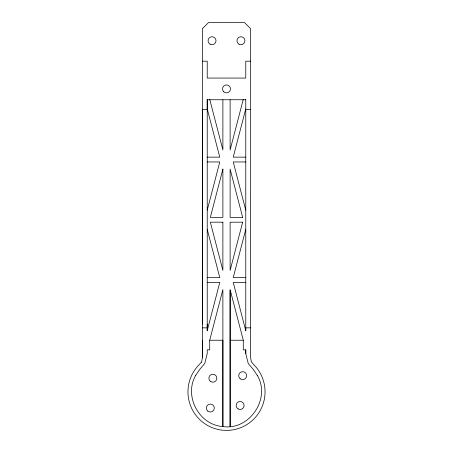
<?xml version="1.0" encoding="UTF-8"?>
<svg xmlns="http://www.w3.org/2000/svg" width="453" height="453" viewBox="0 0 453 453"><rect width="100%" height="100%" fill="white"/><g stroke="black" fill="none" stroke-linecap="round" stroke-linejoin="round"><path stroke-width="0.68" d="M201.194 362.423A6.285 6.285 0 0 0 201.727 361.46L202.406 357.525L202.412 109.366L207.225 109.366M207.225 282.412L219.773 282.412L207.225 330.662L207.225 324.082M207.225 99.32L207.225 108.89L219.773 157.14L207.225 157.14M257.395 375.56C270.973 398.68 249.444 430.622 222.887 426.55L222.887 289.58L209.716 340.231L209.716 349.869L207.225 349.812L207.225 353.578L204.779 363.459L199.665 369.495L195.605 375.565M230.113 290.282L230.113 426.55L230.113 289.58L243.284 340.231L243.284 349.869L245.775 349.869L245.775 353.578L248.221 363.459L253.335 369.495L257.395 375.565M245.775 99.32L245.775 109.366L250.594 109.366M245.775 353.578L245.775 349.869M207.225 210.203L219.773 161.959L207.225 161.959M243.284 99.326L230.113 149.971L230.113 99.745M245.775 229.348L233.233 277.593L245.775 277.593M195.605 375.565C183.714 396.137 199.139 425.09 222.887 426.55L222.887 340.231L209.716 340.231M201.194 362.423L196.885 367.179A38.545 38.545 0 0 0 223.946 430.316L229.054 430.316A38.545 38.545 0 0 0 256.115 367.179L251.806 362.423A6.285 6.285 0 0 1 251.273 361.46L250.588 357.525L250.594 28.675L244.569 22.65L208.431 22.65L202.412 28.675L202.412 324.082M202.412 61.195L207.225 61.195L207.225 78.063L245.775 78.063L245.775 61.195L250.594 61.195M245.775 99.745L207.225 99.745L207.225 330.662M245.775 157.14L233.233 157.14L245.775 108.89L245.775 330.662L233.233 282.412L245.775 282.412M245.775 161.959L233.233 161.959L245.775 210.203M207.225 277.593L219.773 277.593L207.225 229.348M202.412 327.853L207.225 327.853M250.594 327.853L245.775 327.853L245.775 330.662M230.113 340.231L243.284 340.231M209.716 99.326L222.887 149.971L222.887 99.745M202.412 340.231L202.412 357.525M222.887 169.122L210.345 217.366L222.887 217.366L222.887 169.122M242.661 222.185L230.113 270.43L230.113 222.185L242.661 222.185M242.661 217.366L230.113 217.366L230.113 169.122L242.661 217.366M222.887 222.185L210.345 222.185L222.887 270.43L222.887 222.185M240.147 378.725A3.975 3.975 0 0 0 246.602 376.341A3.975 3.975 0 0 0 241.307 371.941A3.975 3.975 0 0 0 240.147 378.725M210.86 381.653A3.975 3.975 0 0 0 216.845 378.255A3.975 3.975 0 0 0 210.911 374.767A3.975 3.975 0 0 0 210.86 381.653M207.751 411.075A3.975 3.975 0 0 0 214.229 408.736A3.975 3.975 0 0 0 208.969 404.297A3.975 3.975 0 0 0 207.751 411.075M238.114 408.906A3.975 3.975 0 0 0 244.105 405.514A3.975 3.975 0 0 0 238.17 402.021A3.975 3.975 0 0 0 238.114 408.906M223.81 91.829A3.975 3.975 0 0 0 230.379 89.768A3.975 3.975 0 0 0 225.311 85.107A3.975 3.975 0 0 0 223.81 91.829M238.969 44.162A3.975 3.975 0 0 0 244.931 40.719A3.975 3.975 0 0 0 238.969 37.276A3.975 3.975 0 0 0 238.969 44.162M210.056 44.162A3.975 3.975 0 0 0 216.019 40.719A3.975 3.975 0 0 0 210.056 37.276A3.975 3.975 0 0 0 210.056 44.162"/></g></svg>
